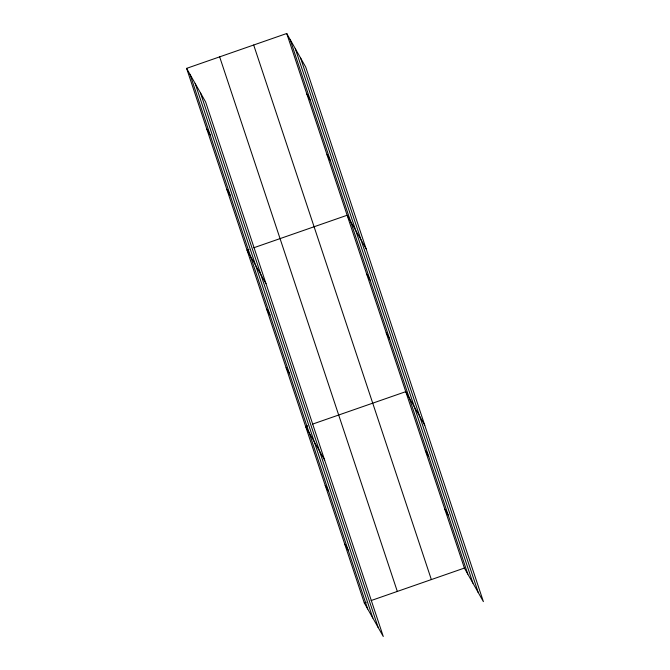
<?xml version="1.0" encoding="UTF-8"?>
<svg xmlns="http://www.w3.org/2000/svg" width="670" height="670" viewBox="0 0 670 670"><rect width="100%" height="100%" fill="white"/><g stroke="black" fill="none" stroke-linecap="round" stroke-linejoin="round"><path stroke-width="1" d="M186.612 68.365L205.606 101.932L383.274 636.5L364.287 602.933L186.612 68.365L286.727 33.5L305.713 67.067L483.388 601.635L464.394 568.068L286.727 33.5M248.964 249.441L247.021 250.119L266.015 283.686M253.821 247.749L347.135 215.254L366.122 248.821M307.597 425.844L305.654 426.522L324.649 460.089M312.454 424.152L405.76 391.665L424.755 425.232M364.287 602.933L366.23 602.255M371.088 600.563L464.394 568.068M306.86 94.085L310.277 100.115M326.993 154.669L330.411 160.7M366.674 274.055L370.091 280.094M386.222 332.856L389.63 338.894M425.308 450.466L428.725 456.496M444.846 509.267L448.264 515.297M206.754 128.95L210.162 134.98M226.887 189.535L230.296 195.565M266.568 308.92L269.977 314.95M286.107 367.721L289.524 373.76M325.193 485.323L328.61 491.361M344.74 544.132L348.157 550.162M300.579 57.98L478.246 592.548M295.277 48.617L472.945 583.193M290.135 39.53L467.811 574.106M253.687 45.007L431.354 579.575M219.651 56.858L397.318 591.426M200.464 92.845L378.131 627.413M195.171 83.482L372.838 618.05M190.029 74.395L367.696 608.963"/></g></svg>
